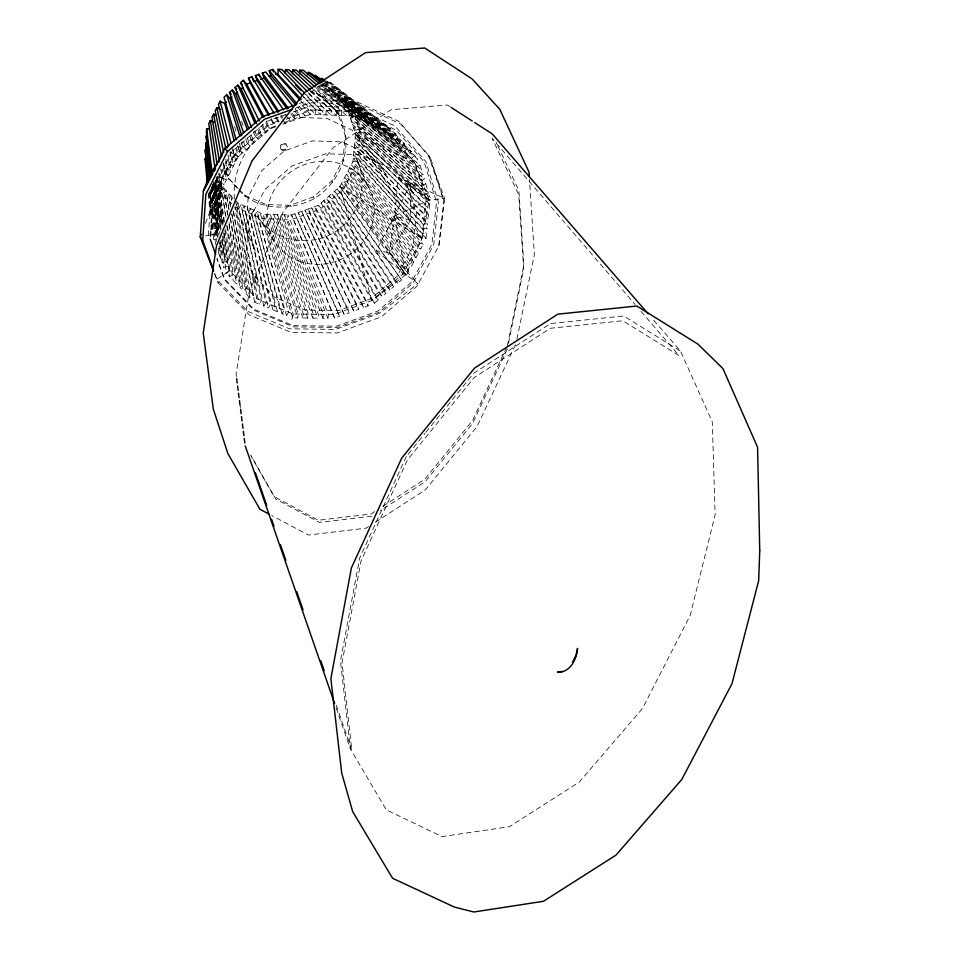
<?xml version="1.0" encoding="UTF-8"?>
<svg xmlns="http://www.w3.org/2000/svg" width="960" height="960" viewBox="0 0 960 960"><rect width="100%" height="100%" fill="white"/><g stroke="black" fill="none" stroke-linecap="round" stroke-linejoin="round"><path stroke-width="0.72" stroke-dasharray="4.8 3.6" d="M217.08 238.752L213.804 239.688L212.124 235.056L216.492 233.796L221.268 216.984L221.688 177.396L242.364 141.888L238.152 156.708L219.324 193.728L216.492 233.796L217.752 237.276M224.88 230.616L229.776 270.624L216.792 279.348L247.812 311.376L289.488 328.8L335.568 329.4L379.416 313.344L417.876 283.632L405.924 274.632L389.292 252.612L394.524 216.06L398.436 177.696L410.796 182.964L410.34 220.296L389.292 252.612L376.044 250.728L394.524 216.06L410.796 182.964L444.684 198.48L438.852 245.76L416.892 286.332L381.348 316.812L337.32 332.94L291.06 332.34L249.228 314.88L218.1 282.756L214.668 273.876M303.552 96.744L315.72 109.908L315.492 114.564L302.304 100.476M305.508 94.056L320.952 110.1L320.712 114.744L303.204 96.792M308.412 92.556L326.172 110.292L325.932 114.936L305.04 94.332M311.28 91.14L331.392 110.484L331.152 115.128L308.352 93.468M313.524 89.268L336.6 110.676L336.36 115.32L309.996 91.152M316.248 87.972L341.796 110.868L341.556 115.5L312.672 89.94M318.936 86.736L347.004 111.06L346.752 115.692L315.324 88.788M219.828 243.06L229.776 270.624L256.776 298.692L293.172 314.016L333.492 314.616L371.892 300.576L405.924 274.632L421.932 238.572L429.216 200.112L414.552 162.264L388.584 132.828L351.948 115.884L352.188 111.252L320.46 84.612M208.344 235.584L211.356 192.096L231.756 151.884L266.52 121.488L286.188 114.444M210.828 230.268L211.248 224.292M211.764 216.828L212.292 209.376M212.7 203.4L213.228 195.936L233.556 155.904L268.176 125.64L279.36 121.632M212.868 184.656L216.852 228.828L212.244 228.432L212.592 223.452L217.2 223.836L213.48 184.104M212.952 218.448L213.3 213.444L217.908 213.84L214.74 182.676M234.408 198.9C231.972 168.3 249.096 136.368 277.872 124.704M280.812 149.028L280.236 145.944L281.928 143.796L285.876 143.916L287.46 146.64C287.988 150.492 282.036 152.22 280.56 148.56L281.712 150.012M285.876 143.916L282.18 144.252L280.128 147.288M281.46 149.544L285.396 149.664L287.46 146.64M271.488 118.74L275.184 126.936L270.168 128.736L238.152 156.708L221.688 177.396L216.492 233.796L209.724 235.104M239.256 189.648L244.296 195.012L266.112 204.588L290.328 205.236L313.38 196.908L331.872 180.864L343.056 159.444L345.24 135.768L337.968 113.388L322.224 95.724L311.916 90.948M239.016 190.236C257.76 210.948 290.76 211.092 314.304 198.576C342.42 181.176 354.78 144.756 338.952 114.888L337.968 113.388M325.668 80.664L381.384 124.392L379.476 128.604L322.392 84.42L328.764 87.384L347.088 108.036L355.512 134.148L352.92 161.712L339.864 186.636L318.336 205.308L291.528 215.004L263.328 214.284L237.9 203.172L219.072 183.192L217.164 177.804M426.024 238.392L357.564 161.58L357.888 158.16L353.244 158.28L422.448 233.7L426.552 233.532L426.024 238.392L421.932 238.572L339.864 186.636L371.892 300.576L374.46 303.216L378.324 299.904L323.964 206.064L321.024 202.968L375.756 297.252L378.324 299.904M358.212 154.728L358.536 151.284L353.892 151.404L423.504 223.944L427.608 223.776L427.08 228.66L422.976 228.828L353.568 154.848L358.212 154.728L427.08 228.66M358.86 147.852L359.184 144.396L354.54 144.516L424.548 214.164L428.664 213.996L428.136 218.892L424.02 219.06L354.216 147.96L358.86 147.852L428.136 218.892M359.508 140.952L359.844 137.496L355.188 137.604L425.604 204.336L429.72 204.18L429.192 209.1L425.076 209.256L354.864 141.06L359.508 140.952L429.192 209.1M299.196 103.512L308.964 100.008L356.844 101.82L398.832 121.368L428.484 155.196L444.684 198.48L429.216 200.112L394.524 216.06L421.932 238.572L426.132 199.416L414.552 162.264L347.088 108.036L350.664 104.508L417.768 159.072L414.552 162.264L355.512 134.148L359.964 132.204L430.104 197.64L426.132 199.416L355.512 134.148L421.932 238.572L402.864 273.972L371.892 300.576L318.336 205.308L321.288 208.392L374.46 303.216M438.852 245.76L443.82 200.82L430.656 158.1L428.484 155.196L443.82 200.82M292.68 317.82L262.812 218.64L263.328 214.284L293.172 314.016L292.68 317.82L297.744 317.892L298.236 314.088L266.856 214.368L266.34 218.736L297.744 317.892M302.784 317.964L269.868 218.82L270.396 214.464L303.288 314.16L302.784 317.964L307.836 318.036L308.34 314.244L273.924 214.548L273.396 218.904L307.836 318.036M312.864 318.108L276.924 219L277.44 214.644L313.38 314.316L312.864 318.108L317.904 318.18L318.42 314.388L280.968 214.728L280.44 219.084L317.904 318.18M322.932 318.252L283.956 219.168L284.496 214.824L323.448 314.46L322.932 318.252L327.948 318.324L328.476 314.532L288.012 214.908L287.472 219.264L327.948 318.324M216.648 178.224L218.976 198.768L214.344 198.384L214.704 193.332L219.324 193.728L221.688 177.396L217.764 176.76M507.336 345.828L523.872 265.164L518.868 190.512L495.996 141.924M508.476 343.236L523.716 268.944L518.76 194.832L492.288 138.564L635.088 304.476M516.924 339.096L534.36 254.628L529.512 179.508M291.78 319.596L293.172 314.016M215.916 194.352L221.688 177.396M282.708 124.236L310.26 114.372L351.948 115.884L354.408 108.828M205.428 223.344L210.6 209.76L209.988 191.82M327.684 81.24L325.584 85.908L384.036 130.716L385.944 126.516L327.684 81.24L330.864 82.728L390.492 128.616L388.584 132.828L328.764 87.384L330.864 82.728M322.152 83.604L358.476 113.784L356.556 118.008L317.82 86.304M323.136 83.148L363.072 115.908L361.152 120.144L318.78 85.884M324.096 82.716L367.656 118.032L365.748 122.256L319.728 85.476M325.032 82.32L372.24 120.156L370.332 124.38L320.64 85.104M406.26 456.516L359.628 558.18L340.476 660.96L350.364 748.884L386.28 809.844L442.008 836.604L509.352 826.716L579.24 782.124L642.432 708.576L690.192 615.372L715.128 514.896L712.284 421.8L680.556 351.204L652.104 318.372M506.712 347.16L472.488 420.624L424.74 479.28L382.152 506.772M507.276 349.056L472.644 423.372L425.208 481.656L380.412 510.588M515.388 344.808L477.084 426.492L425.232 489.984L374.952 522.456M219.552 172.98L221.676 189.12L217.5 187.08L219.852 182.46L218.496 173.616M223.752 163.716L226.368 179.892L222.192 177.84L224.544 173.208L223.212 165.996M227.988 154.824L231.072 170.628L226.896 168.576L229.248 163.944L227.664 156.72M232.776 148.416L235.788 161.352L231.612 159.3L233.976 154.644L232.848 150.312M343.968 188.268L345.588 185.172L341.496 183.54L405.24 269.568L408.84 270.936L406.476 275.34L402.864 273.972L339.864 186.636L343.968 188.268L406.476 275.34M347.22 182.064L348.852 178.956L344.748 177.312L409.992 260.736L413.604 262.116L411.216 266.532L407.616 265.152L343.128 180.42L347.22 182.064L411.216 266.532M350.484 175.848L352.116 172.728L348.012 171.084L414.756 251.88L418.368 253.272L415.98 257.7L412.38 256.308L346.38 174.192L350.484 175.848L415.98 257.7M353.748 169.62L355.392 166.5L351.288 164.832L419.532 243.012L423.144 244.416L420.756 248.844L417.144 247.452L349.656 167.964L353.748 169.62L420.756 248.844M254.664 302.196L235.572 207.168L237.9 203.172L256.776 298.692L254.664 302.196L259.236 304.116L261.348 300.612L241.092 204.564L238.764 208.548L259.236 304.116M263.808 306.036L241.944 209.94L244.272 205.956L265.92 302.544L263.808 306.036L268.368 307.956L270.48 304.464L247.464 207.348L245.124 211.332L268.368 307.956M272.916 309.864L248.304 212.712L250.644 208.74L275.028 306.372L272.916 309.864L277.464 311.772L279.576 308.292L253.812 210.132L251.484 214.104L277.464 311.772M282 313.68L254.652 215.484L256.992 211.512L284.124 310.2L282 313.68L286.524 315.576L288.648 312.108L260.16 212.904L257.82 216.864L286.524 315.576M408.132 454.212L424.98 433.404M425.916 432.252L473.652 373.32L550.596 323.532L623.724 315.984L680.556 351.204M404.844 144.396L401.628 147.6L337.956 97.74L341.544 94.2L339.252 91.62L335.664 95.16L398.376 143.916L401.604 140.712L404.844 144.396L323.628 80.1M408.084 148.08L404.868 151.272L340.236 100.32L343.824 96.78L408.084 148.08L411.324 151.752L408.096 154.944L342.528 102.9L346.104 99.36L411.324 151.752M414.552 155.412L411.336 158.604L344.808 105.468L348.384 101.928L414.552 155.412L417.768 159.072M395.1 133.32L391.86 136.524L331.068 89.976L334.668 86.436L395.1 133.32L398.352 137.016L395.112 140.232L333.36 92.568L336.96 89.028L398.352 137.016M239.364 143.352L242.148 153.216L239.052 149.76L243.048 146.268L241.692 141.972M247.284 137.904L250.14 146.232L247.056 142.764L251.052 139.272L249.492 135.156M254.772 131.04L258.144 139.236L255.06 135.768L259.068 132.264L257.244 128.232M262.236 124.176L266.16 132.228L263.076 128.76L267.084 125.256L264.984 121.284M321.288 208.392L323.964 206.064M326.652 203.736L329.34 201.408L326.412 198.312L383.496 290.604L386.052 293.268L382.188 296.592L379.62 293.928L323.712 200.64L326.652 203.736L382.188 296.592M332.028 199.08L334.716 196.752L331.788 193.644L391.236 283.956L393.792 286.632L389.916 289.956L387.36 287.28L329.1 195.984L332.028 199.08L389.916 289.956M337.404 194.412L340.092 192.084L337.176 188.976L401.532 279.984L397.656 283.308L395.112 280.632L334.476 191.316L337.404 194.412L397.656 283.308M220.86 230.436L215.232 186.144L219.072 183.192L223.968 223.2M222.636 225.372L217.596 188.652L221.436 185.7L225.54 216.66M224.484 221.844L219.96 191.16L223.8 188.208L227.568 214.608M226.032 217.308L222.312 193.656L226.164 190.704L229.272 211.14M227.856 215.268L224.664 196.152L228.516 193.212L230.424 205.02M229.08 210.348L227.016 198.648L230.868 195.708L232.116 203.052M230.448 206.964L229.368 201.132L233.208 198.192M226.716 225.504L233.172 274.164L229.704 276.78L226.296 273.252L229.776 270.624M230.388 218.436L239.952 281.208L236.484 283.812L233.1 280.296L236.568 277.692L228.612 221.94M233.628 211.86L246.696 288.216L243.24 290.82L239.856 287.316L243.324 284.712L231.852 213.876M235.56 200.688L253.416 295.212L249.96 297.792L246.6 294.312L250.068 291.72L234.792 206.964M374.64 511.62L370.884 514.044L318.276 520.26L274.212 496.68L251.004 456.012M368.664 526.512L366.156 528.144L308.424 535.044L271.74 515.556M420.012 165.168L416.016 166.932L348.144 111.312L352.632 109.38L420.012 165.168L421.464 169.836L417.468 171.6L349.2 114.588L353.688 112.656L421.464 169.836M425.796 183.78L421.812 185.544L352.368 124.392L356.832 122.448L425.796 183.78L427.236 188.412L423.252 190.176L353.412 127.644L357.876 125.712L427.236 188.412M428.676 193.032L424.692 194.796L354.468 130.896L358.92 128.964L428.676 193.032L430.104 197.64M422.916 174.492L418.92 176.256L350.256 117.864L354.732 115.932L422.916 174.492L424.356 179.136L420.372 180.912L351.312 121.128L355.788 119.196L424.356 179.136M334.644 318.108L291.528 215.004L334.644 318.108L339.432 316.356L338.304 312.852L294.876 213.78L339.432 316.356M344.232 314.604L298.236 212.568L344.232 314.604L349.032 312.852L347.904 309.348L301.584 211.356L349.032 312.852M353.82 311.088L304.944 210.144L353.82 311.088L358.62 309.336L357.504 305.832L308.292 208.932L309.6 212.988L358.62 309.336M363.408 307.584L362.304 304.08L311.64 207.732L312.948 211.776L363.408 307.584L368.196 305.832L367.092 302.328L314.988 206.52L316.296 210.564L368.196 305.832M292.86 219.036L296.208 217.824M299.556 216.612L302.904 215.412M306.252 214.2L309.6 212.988M312.948 211.776L316.296 210.564M295.26 108.264L310.692 102.744L358.752 104.544L400.896 124.152L430.656 158.1M293.208 111.936L310.068 105.9L355.332 107.58L395.052 126.024L425.88 161.688L438.384 202.152L433.716 244.752L412.92 283.236L379.2 312.156L337.44 327.444L293.58 326.856L253.944 310.26L224.496 279.78L216.828 258.972M273.648 122.556L278.664 120.756L279.432 122.94M291.96 113.028L293.712 115.368L298.716 113.58L300.24 117.96L293.868 109.944M298.932 106.068L303.732 111.78L308.736 109.992L310.26 114.372L300.288 103.248M286.356 119.136L311.544 110.112L356.604 111.768L396.168 130.104L424.14 161.916L436.548 202.02L431.94 244.236L411.336 282.372L377.928 311.04L336.54 326.184L293.064 325.596L253.788 309.144L224.604 278.94L217.152 258.396M284.688 122.256L298.32 117.384L326.748 118.404L351.876 129.948L369.852 150.108L386.196 174.444L367.692 153.72L341.76 141.876L312.372 140.904L284.16 151.032L261.6 170.7L248.256 196.764L246.108 225.06L255.336 251.196L243.396 224.304L236.412 204.54M215.52 180.66L217.932 179.964L223.2 224.496M218.232 248.616L221.496 247.68L220.752 240.348M222.516 236.04L224.82 256.884L220.476 258.132L218.808 253.536L223.164 252.288L221.916 240.576M224.256 233.4L228.12 266.064L223.788 267.3L222.132 262.716L226.476 261.48L223.236 233.232M205.668 235.896L208.368 235.368M371.712 516.216L319.464 522.408L275.736 498.996L250.644 454.992M357.564 161.58L352.92 161.712L421.932 238.572M262.812 218.64L266.34 218.736M269.868 218.82L273.396 218.904M276.924 219L280.44 219.084M283.956 219.168L287.472 219.264M315.72 109.908L320.952 110.1M326.172 110.292L331.392 110.484M336.6 110.676L341.796 110.868M347.004 111.06L352.188 111.252M214.8 208.536L218.256 208.824L215.34 180.9M214.092 218.556L217.548 218.844L213.984 182.064M410.34 220.296L394.524 216.06L405.924 274.632L376.044 250.728M235.572 207.168L238.764 208.548M241.944 209.94L245.124 211.332M248.304 212.712L251.484 214.104M254.652 215.484L257.82 216.864M310.272 91.212L323.184 97.188L338.952 114.888M358.476 113.784L363.072 115.908M367.656 118.032L372.24 120.156M381.384 124.392L376.812 122.28L374.904 126.492L319.212 82.944M385.944 126.516L390.492 128.616M224.544 173.208L228.72 175.26L225.828 159.072M219.852 182.46L224.016 184.512L221.868 169.812M233.976 154.644L238.152 156.708L235.968 148.08M229.248 163.944L233.436 165.996L230.364 151.62M230.928 152.172L238.152 156.708L232.428 149.796M449.808 106.62L447.312 105.012L391.236 109.692L333.276 147.528L283.212 212.052L249.168 292.068L236.112 374.256L236.664 378.636M208.812 192.972L210.6 209.76L221.268 216.984M398.436 177.696L429.216 200.112L410.796 182.964M339.252 91.62L401.604 140.712M316.98 86.892L351.948 115.884M429.216 200.112L355.512 134.148M359.844 137.496L429.72 204.18M359.184 144.396L428.664 213.996M358.536 151.284L427.608 223.776M215.232 186.144L217.596 188.652M219.96 191.16L222.312 193.656M224.664 196.152L227.016 198.648M229.368 201.132L231.72 203.616M223.26 163.92L228.18 177.84L238.248 188.58M228.18 177.84L238.008 189.168M389.292 252.612L417.876 283.632M357.888 158.16L426.552 233.532M243.048 146.268L246.144 149.724L243.492 141.216M300.936 101.22L308.736 109.992M259.068 132.264L262.152 135.732L258.564 127.728M251.052 139.272L254.148 142.728L250.98 134.352M267.084 125.256L270.168 128.736L266.028 120.864M334.668 86.436L336.96 89.028M343.824 96.78L346.104 99.36M348.384 101.928L350.664 104.508M355.392 166.5L423.144 244.416M640.956 311.292L679.104 355.608L622.8 320.76L550.344 328.284L474.108 377.652L407.328 460.104L361.08 560.856L342.048 662.748L351.792 749.916L336.036 704.64M297.624 107.136L305.256 116.16L303.732 111.78M352.116 172.728L418.368 253.272M295.056 108.948L298.716 113.58M348.852 178.956L413.604 262.116M339.864 186.636L405.924 274.632M290.772 113.784L295.236 119.748L293.712 115.368M345.588 185.172L408.84 270.936M285.132 114.288L290.232 121.548L288.696 117.168M340.092 192.084L401.532 279.984M274.092 240.792L257.256 216.168C273.54 241.284 308.196 247.32 333.624 232.92C358.596 217.8 370.152 184.584 355.968 158.256L367.908 185.772M334.716 196.752L393.792 286.632M280.392 115.992L282 118.44M282.804 119.664L285.216 123.336L284.448 121.152M322.224 95.724L323.184 97.188M281.256 115.248L282.876 117.72M345.24 135.768L346.236 137.316M343.056 159.444L344.052 161.028M329.34 201.408L386.052 293.268M275.508 117.468L278.64 122.58M276.372 116.988L278.664 120.756M331.872 180.864L332.832 182.496M270.768 119.172L275.184 126.936M313.38 196.908L314.304 198.576M290.328 205.236L291.204 206.916M261.78 126.132L263.076 128.76M266.112 204.588L266.928 206.28M244.296 195.012L245.064 196.692M253.344 131.64L255.06 135.768M214.62 273.204L218.1 282.756M223.008 162.756L228.924 179.484M245.592 138.564L247.056 142.764M336.108 707.82L350.364 748.884M241.548 121.236L242.976 125.4M352.632 109.38L353.688 112.656M354.732 115.932L355.788 119.196M356.832 122.448L357.876 125.712M358.92 128.964L359.964 132.204M237.84 145.5L239.052 149.76M234.6 126.444L236.184 132.084M210.6 209.76L212.328 216.828M213.72 222.492L216.492 233.796L214.056 205.824M229.884 152.076L231.612 159.3M225.444 161.364L226.896 168.576M233.136 210.984L249.96 297.792M231.792 214.236L246.6 294.312M230.364 217.668L243.24 290.82M220.704 168.984L222.192 177.84M229.08 222.624L239.856 287.316M227.424 226.176L236.484 283.812M225.552 229.152L233.1 280.296M216.288 178.236L217.5 187.08M223.644 232.716L229.704 276.78M221.988 239.292L226.296 273.252M240.012 404.94L240.372 407.856M213.108 181.356L219.552 233.22M220.656 242.112L223.788 267.3M212.676 184.056L218.736 234.516M219.636 241.944L222.132 262.716M217.26 176.136L219.324 193.728M212.184 186.78L214.26 204.624M214.428 206.1L218.052 237.324M219.096 246.24L220.476 258.132M212.124 187.248L213.996 203.412L218.616 203.796L216.06 180.3M216.78 176.724L222.384 225.792M211.308 186.54L213.312 204.408M213.48 205.896L217.14 238.644M218.304 249.072L218.808 253.536M211.344 187.848L213.156 204.024M216.12 177.96L221.7 228.588M210.732 189.276L212.34 204.624M212.496 205.68L216.348 241.476M215.556 180.504L220.836 230.316M210.036 190.488L211.416 203.736M211.572 205.2L212.796 216.984M210.048 191.544L211.248 203.268M211.848 209.136L212.76 217.932M213.36 223.788L215.472 244.32M214.8 181.668L219.864 231.552M209.496 192.528L212.004 217.56M209.196 192.72L211.644 217.68M212.364 225.012L213.804 239.688M210.372 209.124L211.092 216.552M211.812 223.98L212.244 228.432M214.008 182.844L218.976 234.252M208.284 193.908L210.48 217.428M211.164 224.772L211.716 230.652M213.3 185.496L218.028 236.964M212.4 186.684L213.936 204.348M248.736 220.8L246.156 254.604L257.22 285.72L252.06 273.66L274.524 297.144L304.956 309.996L338.748 310.512L370.968 298.74L396.96 276.42L412.92 246.744L416.388 213.996L406.632 183.024L414.072 193.776L392.052 169.044L361.056 154.908L325.812 153.768L291.912 165.972L264.792 189.588L248.736 220.8M298.74 261.024A54.384 50.712 -28.9 0 0 374.004 204.6A54.384 50.712 -28.9 0 0 289.428 172.8A54.384 50.712 -28.9 0 0 298.74 261.024"/><path stroke-width="1.44" d="M301.296 99.384L277.968 74.472L278.208 69.312L281.82 69.468L304.476 92.988M285.252 73.476L285.432 69.612L289.044 69.756L310.212 90.12M292.476 73.764L292.656 69.912L296.256 70.056L315.144 86.976M299.676 74.052L299.856 70.2L303.456 70.344L319.332 83.664M209.196 128.988L206.64 128.772L206.412 132.288L211.524 174.876M213.624 270.468L202.692 240.456L205.848 194.316L227.496 151.596L264.42 119.304L292.464 109.272M210.42 236.232L210.732 231.756M211.356 222.804L211.668 218.328M212.388 207.876L212.604 204.888M201.288 234.216L200.256 236.94L213.6 271.14M307.476 74.64L308.532 72.3L311.736 73.788L321.996 82.212M572.46 662.544L575.904 655.644L577.56 648.42C576.66 659.256 570.12 672.96 557.496 672.144L562.512 671.472M213.828 122.232L210.372 120.516L208.764 123.72L214.86 167.928M215.916 115.236L213.6 114.084L211.992 117.3L219.456 161.592M220.308 109.368L216.84 107.64L215.22 110.868L223.692 152.712M234.156 140.892L224.7 103.5L220.08 101.196L218.46 104.424L228.492 146.304M212.748 173.952L203.376 190.944L200.256 236.94L202.692 240.456M214.188 171.336L215.628 168.72M227.172 147.804L228.612 145.188L224.916 148.392L203.376 190.944L209.436 175.368L222.216 155.244M227.016 147.708L228.612 145.188M241.716 135.54L230.196 98.664L226.776 94.824L224.028 97.236L236.208 139.824M243.648 132.972L229.524 92.4L232.284 89.988L235.704 93.84L248.88 128.76M251.628 127.5L235.032 87.564L237.792 85.152L241.212 89.004L256.764 123.72M259.212 120.864L240.54 82.728L243.3 80.304L246.72 84.168L263.964 116.94M224.7 103.5L226.536 101.892M230.196 98.664L232.032 97.056M235.704 93.84L237.54 92.232M241.212 89.004L243.048 87.396M296.4 104.508L262.884 116.496L224.916 148.392L227.496 151.596M268.56 115.284L250.176 82.932L248.46 78.084L251.916 76.848L274.08 113.232M277.98 112.32L257.088 80.472L255.372 75.612L258.84 74.388L283.572 109.824M287.208 109.02L264 78.012L262.296 73.152L265.74 71.928L293.22 106.632M295.716 104.88L270.9 75.552L269.196 70.692L272.652 69.468L299.964 100.128M246.72 84.168L250.176 82.932M253.632 81.708L257.088 80.472M260.544 79.248L264 78.012M268.596 76.368L270.9 75.552M275.556 74.376L277.968 74.472M324.504 79.752L321.312 78.264L323.628 80.1M269.112 514.164L259.944 509.292L227.856 453.54L213.276 408.936L203.232 333.036L216.492 245.868L251.964 160.992L304.476 92.604L365.508 52.656L424.692 48L472.14 78.936L499.764 109.284L529.044 172.14L529.332 176.568M451.056 107.412L472.236 121.02M474.732 122.616L492.18 133.824L648.18 313.836M323.88 81.396L314.928 75.288L321.804 80.856M308.532 72.3L321.012 82.668M299.856 70.2L316.692 84.792M292.656 69.912L312.432 88.248M295.644 85.056L300.864 90.216M285.432 69.612L307.368 91.512M278.208 69.312L302.544 95.64M235.032 87.564L236.748 89.496M229.524 92.4L231.24 94.332M240.54 82.728L242.256 84.66M269.196 70.692L297.012 103.788M262.296 73.152L288.468 108.336M255.372 75.612L278.832 111.528M248.46 78.084L269.328 114.924M243.3 80.304L262.884 117.324M237.792 85.152L254.808 122.844M232.284 89.988L247.404 129.684M210.204 239.22L215.664 254.28M205.776 160.812L204.996 158.64L207.192 182.148M251.916 76.848L253.2 80.496M258.84 74.388L259.692 76.812M272.652 69.468L273.504 71.892M255.324 472.584L266.64 505.128M271.572 519.276L274.032 526.344M280.428 544.74L285.84 560.304M296.664 591.444L303.06 609.84M320.784 660.78L324.228 670.68M245.208 445.848L334.632 703.572M226.776 94.824L239.892 136.26M220.08 101.196L230.964 143.088M216.84 107.64L225.756 148.056M213.6 114.084L221.34 155.904M210.372 120.516L217.14 164.76M236.664 378.636L237.216 383.028M237.588 385.944L238.152 390.324M238.524 393.252L239.076 397.632M239.448 400.56L240.012 404.94M240.564 409.32L241.116 413.7M241.488 416.628L242.052 421.008M242.424 423.936L242.976 428.316M243.348 431.232L243.912 435.624M244.272 438.54L244.836 442.92M206.64 128.772L212.16 172.956M210.768 175.488L206.172 135.804L209.868 174.612M209.34 176.664L205.692 142.812L208.824 178.704M208.176 179.268L205.224 149.82L207.816 182.688M759.744 550.692L758.676 580.632L731.976 683.724L681.828 779.436L615.972 855.12L543.48 901.284L473.868 912L454.404 907.08L392.58 878.268L352.656 811.56L341.688 773.016L330.876 678.648L351.384 567.96L401.688 458.136L474.564 368.076L557.832 314.148L636.864 306.024L698.052 344.232L722.952 368.616L757.584 447.276L759.744 550.692"/></g></svg>
